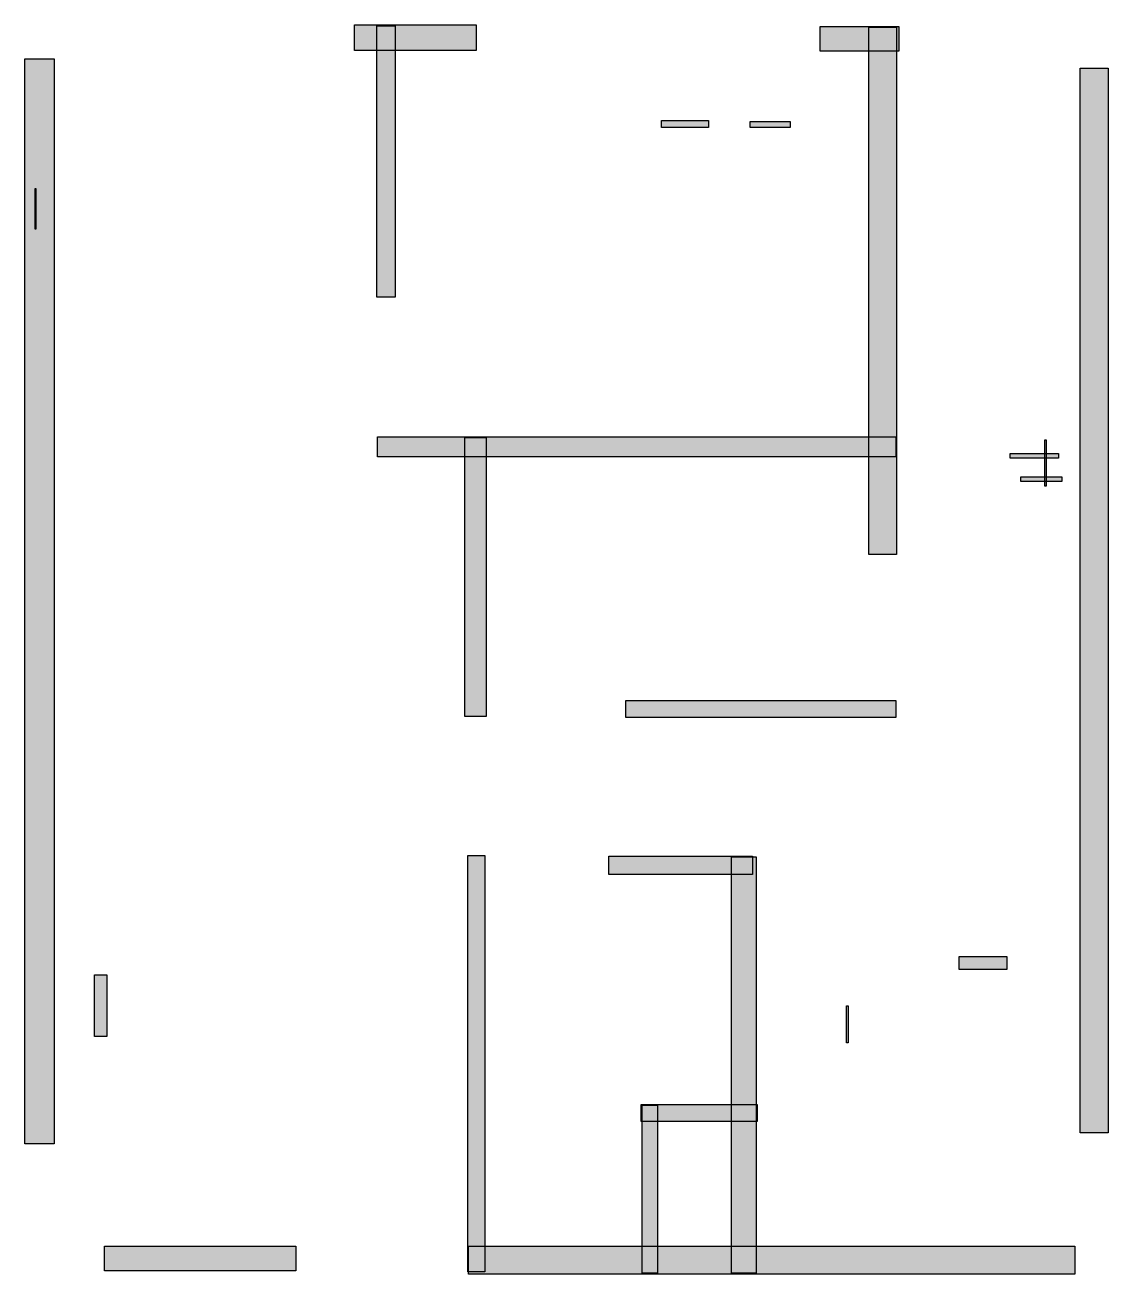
# Model space of a CAD drawing. Header units: millimetres. Extents: x 950 to 13306, y 1179 to 15435.
import ezdxf

# ---------------------------------------------------------------- set-up
doc = ezdxf.new("R2010")
doc.units = ezdxf.units.MM
doc.layers.add('WALL', color=7, linetype='Continuous')

msp = doc.modelspace()

# ---------------------------------------------------------------- hatches: boundary and pattern name
at = {"layer": 'WALL'}
h = msp.add_hatch(color=256, dxfattribs=at)
h.dxf.hatch_style = 1
h.paths.add_polyline_path([(4708, 15435.2), (6098.4, 15435.2), (6098.4, 15144.8), (4708, 15144.8)])
h = msp.add_hatch(color=256, dxfattribs=at)
h.dxf.hatch_style = 1
h.paths.add_polyline_path([(4963.2, 15426.4), (5174.4, 15426.4), (5174.4, 12328.8), (4963.2, 12328.8)])
h = msp.add_hatch(color=256, dxfattribs=at)
h.dxf.hatch_style = 1
h.paths.add_polyline_path([(10023.2, 15417.6), (10920.8, 15417.6), (10920.8, 15136), (10023.2, 15136)])
h = msp.add_hatch(color=256, dxfattribs=at)
h.dxf.hatch_style = 1
h.paths.add_polyline_path([(10577.6, 15408.8), (10894.4, 15408.8), (10894.4, 9389.6), (10577.6, 9389.6)])
h = msp.add_hatch(color=256, dxfattribs=at)
h.dxf.hatch_style = 1
h.paths.add_polyline_path([(950.4, 15048), (1284.8, 15048), (1284.8, 2666.4), (950.4, 2666.4)])
h = msp.add_hatch(color=256, dxfattribs=at)
h.dxf.hatch_style = 1
h.paths.add_polyline_path([(12988.8, 14942.4), (13305.6, 14942.4), (13305.6, 2789.6), (12988.8, 2789.6)])
h = msp.add_hatch(color=256, dxfattribs=at)
h.dxf.hatch_style = 1
h.paths.add_polyline_path([(8210.4, 14344), (8747.2, 14344), (8747.2, 14264.8), (8210.4, 14264.8)])
h = msp.add_hatch(color=256, dxfattribs=at)
h.dxf.hatch_style = 1
h.paths.add_polyline_path([(9222.4, 14335.2), (9680, 14335.2), (9680, 14264.8), (9222.4, 14264.8)])
h = msp.add_hatch(color=256, dxfattribs=at)
h.dxf.hatch_style = 1
h.paths.add_polyline_path([(1064.8, 13569.6), (1073.6, 13569.6), (1073.6, 13103.2), (1064.8, 13103.2)])
h = msp.add_hatch(color=256, dxfattribs=at)
h.dxf.hatch_style = 1
h.paths.add_polyline_path([(4972, 10736), (10885.6, 10736), (10885.6, 10507.2), (4972, 10507.2)])
h = msp.add_hatch(color=256, dxfattribs=at)
h.dxf.hatch_style = 1
h.paths.add_polyline_path([(5966.4, 10727.2), (6212.8, 10727.2), (6212.8, 7541.6), (5966.4, 7541.6)])
h = msp.add_hatch(color=256, dxfattribs=at)
h.dxf.hatch_style = 1
h.paths.add_polyline_path([(12584, 10700.8), (12601.6, 10700.8), (12601.6, 10172.8), (12584, 10172.8)])
h = msp.add_hatch(color=256, dxfattribs=at)
h.dxf.hatch_style = 1
h.paths.add_polyline_path([(12188, 10542.4), (12742.4, 10542.4), (12742.4, 10489.6), (12188, 10489.6)])
h = msp.add_hatch(color=256, dxfattribs=at)
h.dxf.hatch_style = 1
h.paths.add_polyline_path([(12311.2, 10278.4), (12777.6, 10278.4), (12777.6, 10225.6), (12311.2, 10225.6)])
h = msp.add_hatch(color=256, dxfattribs=at)
h.dxf.hatch_style = 1
h.paths.add_polyline_path([(7805.6, 7726.4), (10885.6, 7726.4), (10885.6, 7532.8), (7805.6, 7532.8)])
h = msp.add_hatch(color=256, dxfattribs=at)
h.dxf.hatch_style = 1
h.paths.add_polyline_path([(6001.6, 5957.6), (6195.2, 5957.6), (6195.2, 1205.6), (6001.6, 1205.6)])
h = msp.add_hatch(color=256, dxfattribs=at)
h.dxf.hatch_style = 1
h.paths.add_polyline_path([(7612, 5948.8), (9248.8, 5948.8), (9248.8, 5737.6), (7612, 5737.6)])
h = msp.add_hatch(color=256, dxfattribs=at)
h.dxf.hatch_style = 1
h.paths.add_polyline_path([(9011.2, 5940), (9292.8, 5940), (9292.8, 1188), (9011.2, 1188)])
h = msp.add_hatch(color=256, dxfattribs=at)
h.dxf.hatch_style = 1
h.paths.add_polyline_path([(11607.2, 4804.8), (12152.8, 4804.8), (12152.8, 4655.2), (11607.2, 4655.2)])
h = msp.add_hatch(color=256, dxfattribs=at)
h.dxf.hatch_style = 1
h.paths.add_polyline_path([(1742.4, 4593.6), (1883.2, 4593.6), (1883.2, 3889.6), (1742.4, 3889.6)])
h = msp.add_hatch(color=256, dxfattribs=at)
h.dxf.hatch_style = 1
h.paths.add_polyline_path([(10322.4, 4241.6), (10340, 4241.6), (10340, 3819.2), (10322.4, 3819.2)])
h = msp.add_hatch(color=256, dxfattribs=at)
h.dxf.hatch_style = 1
h.paths.add_polyline_path([(7981.6, 3115.2), (9301.6, 3115.2), (9301.6, 2921.6), (7981.6, 2921.6)])
h = msp.add_hatch(color=256, dxfattribs=at)
h.dxf.hatch_style = 1
h.paths.add_polyline_path([(7990.4, 3106.4), (8166.4, 3106.4), (8166.4, 1188), (7990.4, 1188)])
h = msp.add_hatch(color=256, dxfattribs=at)
h.dxf.hatch_style = 1
h.paths.add_polyline_path([(1856.8, 1496), (4039.2, 1496), (4039.2, 1214.4), (1856.8, 1214.4)])
h = msp.add_hatch(color=256, dxfattribs=at)
h.dxf.hatch_style = 1
h.paths.add_polyline_path([(6010.4, 1496), (12927.2, 1496), (12927.2, 1179.2), (6010.4, 1179.2)])

# ---------------------------------------------------------------- linework, layer by layer
for points in [[(4708, 15435.2), (6098.4, 15435.2), (6098.4, 15144.8), (4708, 15144.8)], [(4963.2, 15426.4), (5174.4, 15426.4), (5174.4, 12328.8), (4963.2, 12328.8)], [(10023.2, 15417.6), (10920.8, 15417.6), (10920.8, 15136), (10023.2, 15136)], [(10577.6, 15408.8), (10894.4, 15408.8), (10894.4, 9389.6), (10577.6, 9389.6)], [(950.4, 15048), (1284.8, 15048), (1284.8, 2666.4), (950.4, 2666.4)], [(12988.8, 14942.4), (13305.6, 14942.4), (13305.6, 2789.6), (12988.8, 2789.6)], [(8210.4, 14344), (8747.2, 14344), (8747.2, 14264.8), (8210.4, 14264.8)], [(9222.4, 14335.2), (9680, 14335.2), (9680, 14264.8), (9222.4, 14264.8)], [(1064.8, 13569.6), (1073.6, 13569.6), (1073.6, 13103.2), (1064.8, 13103.2)], [(4972, 10736), (10885.6, 10736), (10885.6, 10507.2), (4972, 10507.2)], [(5966.4, 10727.2), (6212.8, 10727.2), (6212.8, 7541.6), (5966.4, 7541.6)], [(12584, 10700.8), (12601.6, 10700.8), (12601.6, 10172.8), (12584, 10172.8)], [(12188, 10542.4), (12742.4, 10542.4), (12742.4, 10489.6), (12188, 10489.6)], [(12311.2, 10278.4), (12777.6, 10278.4), (12777.6, 10225.6), (12311.2, 10225.6)], [(7805.6, 7726.4), (10885.6, 7726.4), (10885.6, 7532.8), (7805.6, 7532.8)], [(6001.6, 5957.6), (6195.2, 5957.6), (6195.2, 1205.6), (6001.6, 1205.6)], [(7612, 5948.8), (9248.8, 5948.8), (9248.8, 5737.6), (7612, 5737.6)], [(9011.2, 5940), (9292.8, 5940), (9292.8, 1188), (9011.2, 1188)], [(11607.2, 4804.8), (12152.8, 4804.8), (12152.8, 4655.2), (11607.2, 4655.2)], [(1742.4, 4593.6), (1883.2, 4593.6), (1883.2, 3889.6), (1742.4, 3889.6)], [(10322.4, 4241.6), (10340, 4241.6), (10340, 3819.2), (10322.4, 3819.2)], [(7981.6, 3115.2), (9301.6, 3115.2), (9301.6, 2921.6), (7981.6, 2921.6)], [(7990.4, 3106.4), (8166.4, 3106.4), (8166.4, 1188), (7990.4, 1188)], [(1856.8, 1496), (4039.2, 1496), (4039.2, 1214.4), (1856.8, 1214.4)], [(6010.4, 1496), (12927.2, 1496), (12927.2, 1179.2), (6010.4, 1179.2)]]:
    msp.add_lwpolyline(points, close=True, dxfattribs=at)

doc.saveas('drawing.dxf')
